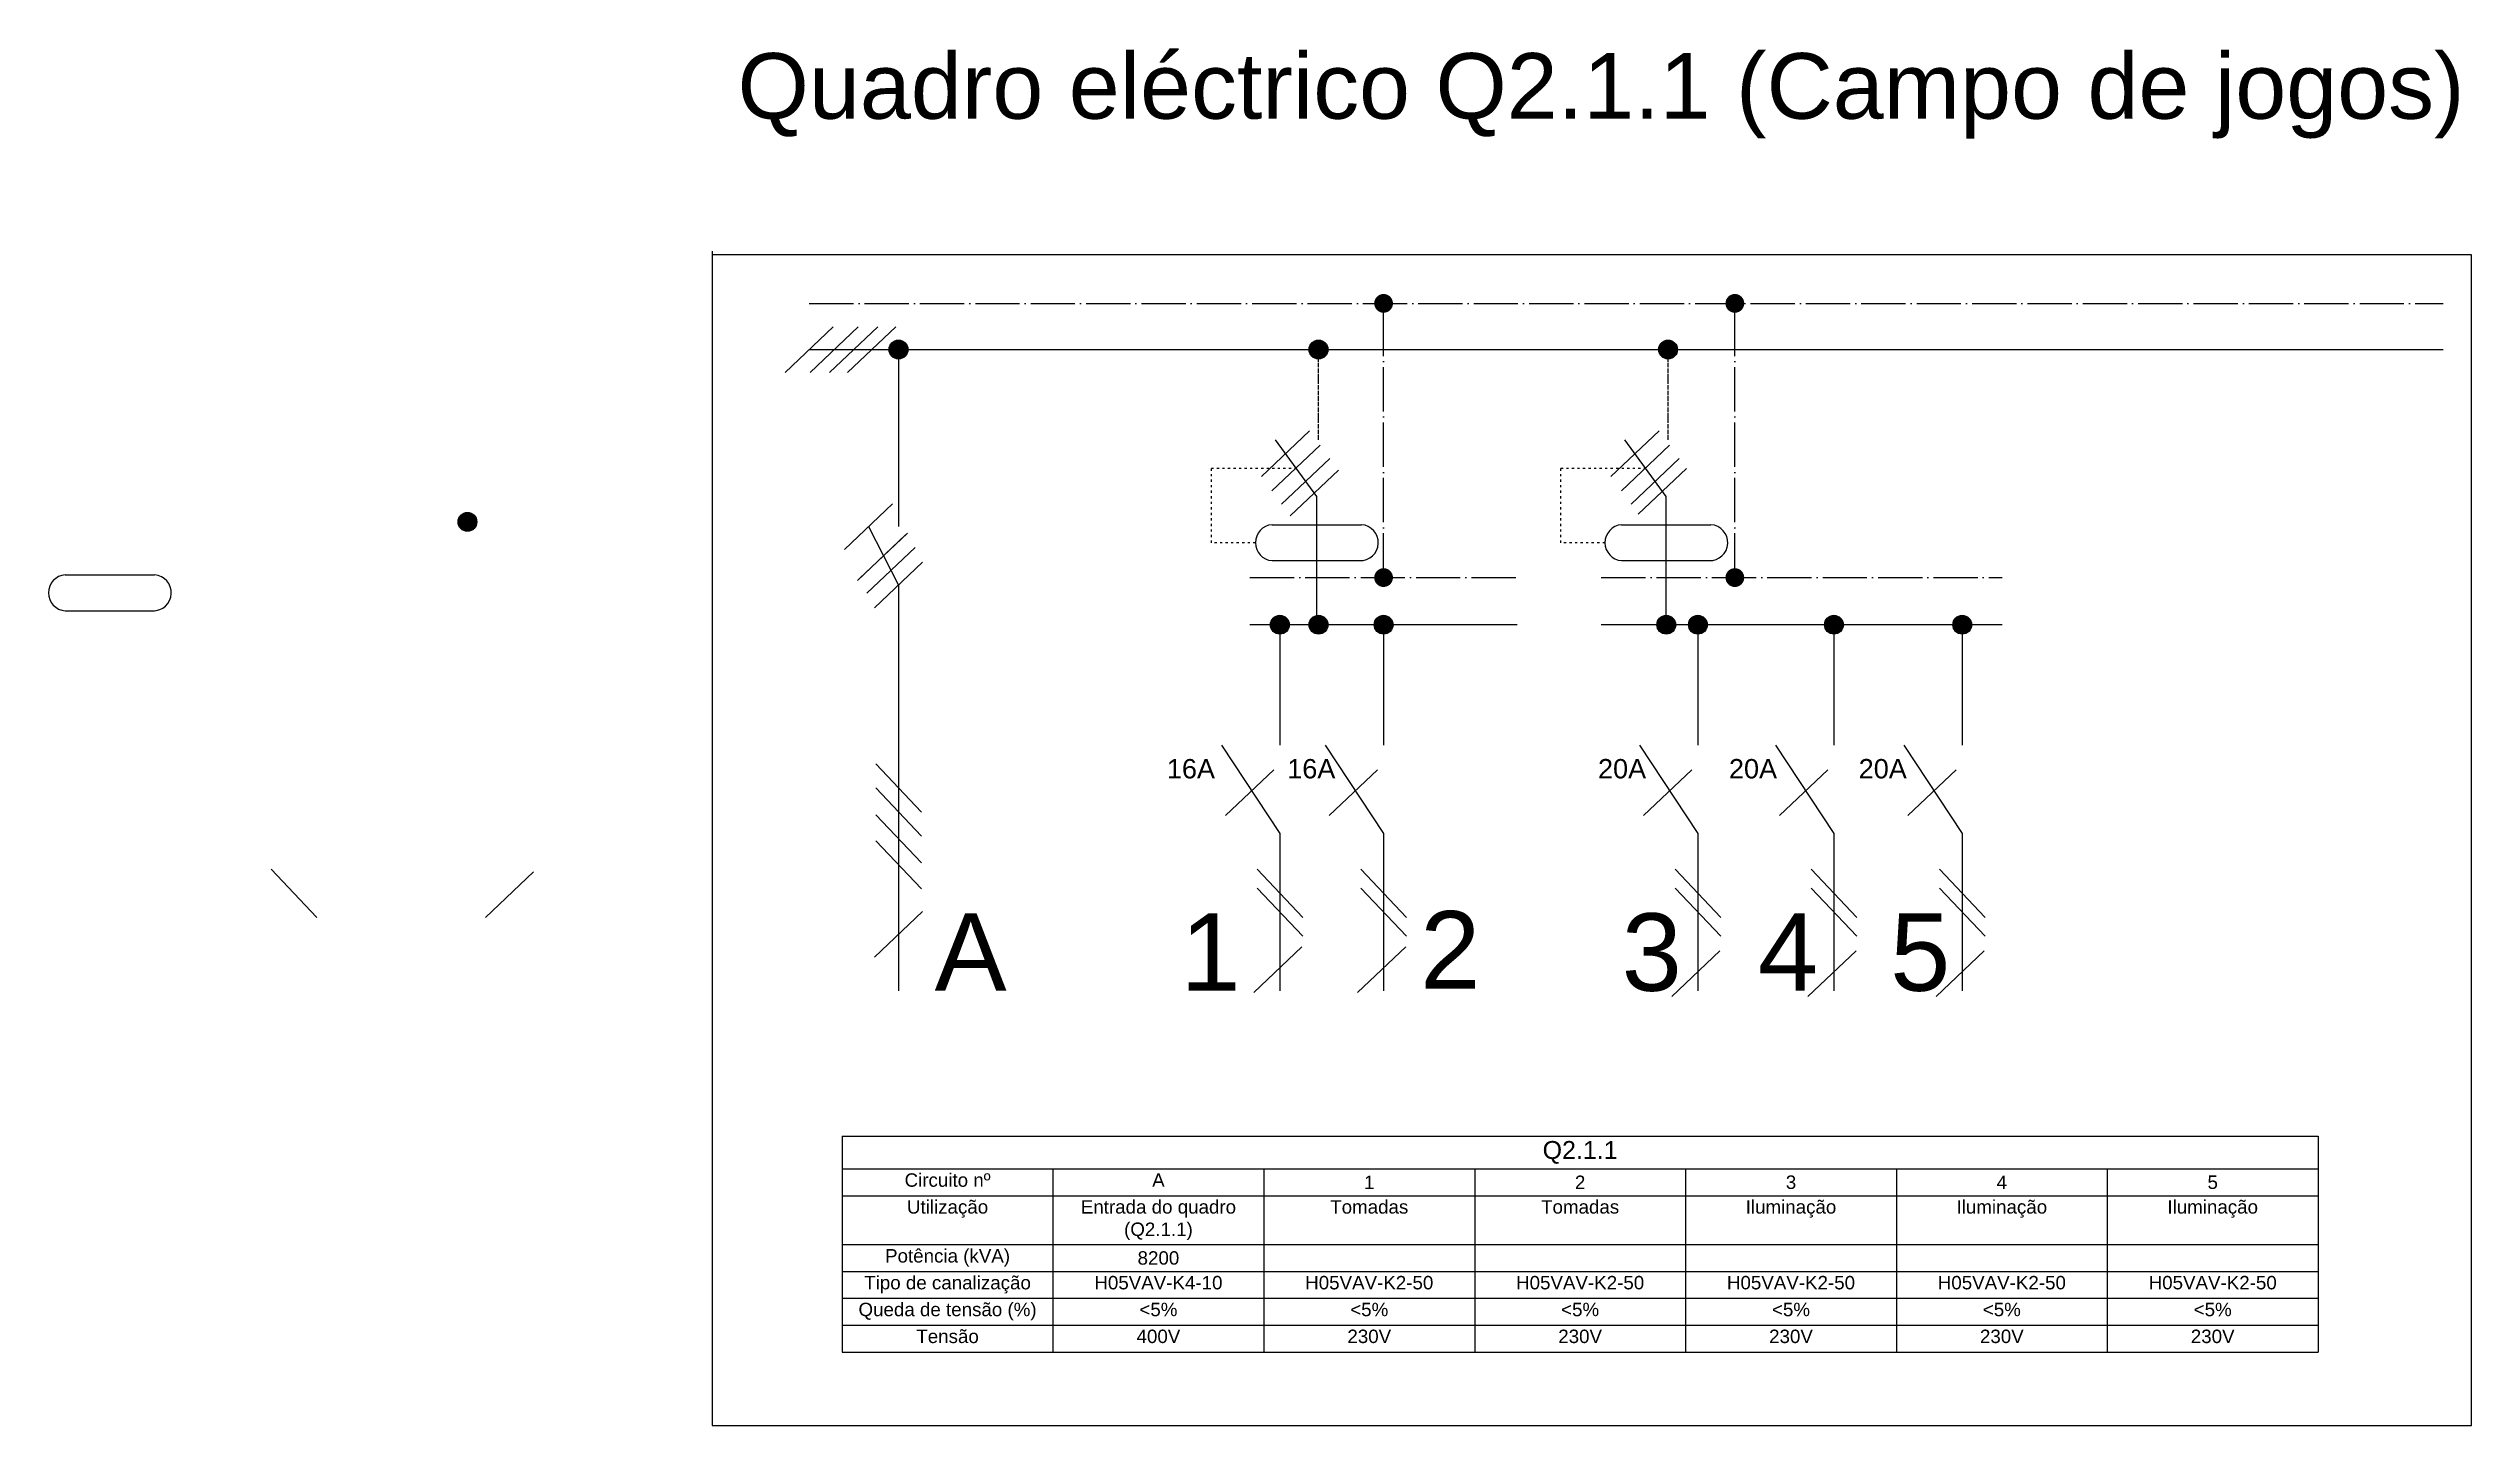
# Model space of a CAD drawing. Header units: millimetres. Extents: x 944 to 7512, y -683 to 3048.
import ezdxf

# ---------------------------------------------------------------- set-up
doc = ezdxf.new("R2010")
doc.units = ezdxf.units.MM
doc.linetypes.add('ACAD_ISO03W100', pattern=[30, 12, -18])
doc.linetypes.add('ACAD_ISO04W100', pattern=[30, 24, -3, 0, -3])
doc.styles.get("Standard").update_dxf_attribs({"font": 'arial.ttf'})

# ---------------------------------------------------------------- blocks, each defined once
blk = doc.blocks.new('*T1')
at = {"color": 0, "linetype": 'ByBlock', "lineweight": -2, "ltscale": 0.5, "transparency": 16777216}
for p, q in [((0, 0), (4001, 0)), ((0, 0), (0, -585.1)), ((4001, 0), (4001, -585.1)), ((0, -88.9), (4001, -88.9)), ((571.6, -88.9), (571.6, -585.1)), ((1143.1, -88.9), (1143.1, -585.1)), ((1714.7, -88.9), (1714.7, -585.1)), ((2286.3, -88.9), (2286.3, -585.1)), ((2857.8, -88.9), (2857.8, -585.1)), ((3429.4, -88.9), (3429.4, -585.1)), ((0, -161.6), (4001, -161.6)), ((0, -294.2), (4001, -294.2)), ((0, -366.9), (4001, -366.9)), ((0, -439.6), (4001, -439.6)), ((0, -512.4), (4001, -512.4)), ((0, -585.1), (4001, -585.1))]:
    blk.add_line(p, q, dxfattribs=at)
at = {"color": 0, "ltscale": 0.5, "transparency": 16777216}
for s, insert, char_height, width, attachment_point in [('Q2.1.1', (2000.5, -44.4), 48.49, 3976.743, 5), ('Circuito nº', (285.8, -101), 36.364, 547.327, 2), ('A', (857.4, -101), 36.4, 547.327, 2), ('1', (1428.9, -125.3), 36.4, 547.327, 5), ('2', (2000.5, -125.3), 36.4, 547.327, 5), ('3', (2572.1, -125.3), 36.4, 547.327, 5), ('4', (3143.6, -125.3), 36.4, 547.327, 5), ('5', (3715.2, -125.3), 36.4, 547.327, 5), ('Utilização', (285.8, -173.7), 36.36, 547.327, 2), ('Entrada do quadro (Q2.1.1)', (857.4, -173.7), 36.364, 547.327, 2), ('Tomadas', (1428.9, -173.7), 36.36, 547.327, 2), ('Tomadas', (2000.5, -173.7), 36.36, 547.327, 2), ('Iluminação', (2572.1, -173.7), 36.36, 547.327, 2), ('Iluminação', (3143.6, -173.7), 36.36, 547.327, 2), ('Iluminação', (3715.2, -173.7), 36.36, 547.327, 2), ('Potência (kVA)', (285.8, -306.3), 36.364, 547.327, 2), ('8200', (857.4, -330.5), 36.36, 547.327, 5), ('Tipo de canalização', (285.8, -379), 36.364, 547.327, 2), ('H05VAV-K4-10', (857.4, -379), 36.364, 547.327, 2), ('H05VAV-K2-50', (1428.9, -379), 36.364, 547.327, 2), ('H05VAV-K2-50', (2000.5, -379), 36.364, 547.327, 2), ('H05VAV-K2-50', (2572.1, -379), 36.364, 547.327, 2), ('H05VAV-K2-50', (3143.6, -379), 36.364, 547.327, 2), ('H05VAV-K2-50', (3715.2, -379), 36.364, 547.327, 2), ('Queda de tensão (%)', (285.8, -451.7), 36.364, 547.327, 2), ('<5%', (857.4, -451.7), 36.36, 547.327, 2), ('<5%', (1428.9, -451.7), 36.36, 547.327, 2), ('<5%', (2000.5, -451.7), 36.36, 547.327, 2), ('<5%', (2572.1, -451.7), 36.36, 547.327, 2), ('<5%', (3143.6, -451.7), 36.36, 547.327, 2), ('<5%', (3715.2, -451.7), 36.36, 547.327, 2), ('Tensão', (285.8, -524.5), 36.36, 547.327, 2), ('400V', (857.4, -524.5), 36.36, 547.327, 2), ('230V', (1428.9, -524.5), 36.36, 547.327, 2), ('230V', (2000.5, -524.5), 36.36, 547.327, 2), ('230V', (2572.1, -524.5), 36.36, 547.327, 2), ('230V', (3143.6, -524.5), 36.36, 547.327, 2), ('230V', (3715.2, -524.5), 36.36, 547.327, 2)]:
    blk.add_mtext(s, dxfattribs=dict(at, insert=insert, char_height=char_height, width=width, attachment_point=attachment_point))

msp = doc.modelspace()

# ---------------------------------------------------------------- hatches: boundary and pattern name
at = {"linetype": 'ACAD_ISO04W100', "ltscale": 0.5}
h = msp.add_hatch(color=1, dxfattribs=at)
h.dxf.hatch_style = 1
h.paths.add_polyline_path([(4537.9, 2357.2, 1), (4588.8, 2357.2, 1)])
h = msp.add_hatch(color=1, dxfattribs=at)
h.dxf.hatch_style = 1
h.paths.add_polyline_path([(5490, 2357.2, 1), (5541, 2357.2, 1)])
h = msp.add_hatch(color=1, dxfattribs=at)
h.dxf.hatch_style = 1
h.paths.add_polyline_path([(3223, 2232.1, 1), (3274, 2232.1, 1)])
h = msp.add_hatch(color=1, dxfattribs=at)
h.dxf.hatch_style = 1
h.paths.add_polyline_path([(4361.5, 2232.1, 1), (4412.5, 2232.1, 1)])
h = msp.add_hatch(color=1, dxfattribs=at)
h.dxf.hatch_style = 1
h.paths.add_polyline_path([(5308.8, 2232.1, 1), (5359.8, 2232.1, 1)])
h = msp.add_hatch(color=1, dxfattribs=at)
h.dxf.hatch_style = 1
h.paths.add_polyline_path([(2054.4, 1765.2, 1), (2105.4, 1765.2, 1)])
h = msp.add_hatch(color=1, dxfattribs=at)
h.dxf.hatch_style = 1
h.paths.add_polyline_path([(4537.9, 1614.2, 1), (4588.8, 1614.2, 1)])
h = msp.add_hatch(color=1, dxfattribs=at)
h.dxf.hatch_style = 1
h.paths.add_polyline_path([(5490, 1614.2, 1), (5541, 1614.2, 1)])
h = msp.add_hatch(color=1, dxfattribs=at)
h.dxf.hatch_style = 1
h.paths.add_polyline_path([(4256.7, 1486.6, 1), (4307.7, 1486.6, 1)])
at = {"linetype": 'Continuous', "ltscale": 0.5}
h = msp.add_hatch(color=1, dxfattribs=at)
h.dxf.hatch_style = 1
h.paths.add_polyline_path([(4361.5, 1486.6, 1), (4412.5, 1486.6, 1)])
h = msp.add_hatch(color=1, dxfattribs=at)
h.dxf.hatch_style = 1
h.paths.add_polyline_path([(4537.9, 1486.6, 1), (4588.8, 1486.6, 1)])
h = msp.add_hatch(color=1, dxfattribs=at)
h.dxf.hatch_style = 1
h.paths.add_polyline_path([(5304.1, 1486.6, 1), (5355.1, 1486.6, 1)])
h = msp.add_hatch(color=1, dxfattribs=at)
h.dxf.hatch_style = 1
h.paths.add_polyline_path([(5440.8, 1486.6, 1), (5389.8, 1486.6, 1)])
h = msp.add_hatch(color=1, dxfattribs=at)
h.dxf.hatch_style = 1
h.paths.add_polyline_path([(5809.6, 1486.6, 1), (5758.6, 1486.6, 1)])
h = msp.add_hatch(color=1, dxfattribs=at)
h.dxf.hatch_style = 1
h.paths.add_polyline_path([(6157.4, 1486.6, 1), (6106.4, 1486.6, 1)])

# ---------------------------------------------------------------- linework, layer by layer
for p, q in [((2743.1, 2498.9), (2743.1, -683.3)), ((7512.4, 2489.1), (2743.1, 2489.1)), ((7512.4, -683.3), (7512.4, 2489.1)), ((2743.1, -683.3), (7512.4, -683.3))]:
    msp.add_line(p, q)
at = {"color": 3, "linetype": 'ACAD_ISO04W100', "ltscale": 5}
for p, q in [((3006.4, 2357.2), (7435.6, 2357.2)), ((4201, 1614.2), (4925.7, 1614.2)), ((5153.2, 1614.2), (6240.1, 1614.2))]:
    msp.add_line(p, q, dxfattribs=at)
at = {"color": 1, "linetype": 'ACAD_ISO04W100', "ltscale": 5}
for p, q in [((4563.4, 1614.2), (4563.4, 2357.2)), ((5515.5, 1614.2), (5515.5, 2357.2))]:
    msp.add_line(p, q, dxfattribs=at)
at = {"color": 2, "ltscale": 0.5}
for p, q in [((2941.1, 2170.2), (3071.7, 2293.9)), ((3008.7, 2170.2), (3139.3, 2293.9)), ((3061.8, 2170.2), (3192.4, 2293.9)), ((3110.4, 2170.2), (3241.1, 2293.9)), ((4362.8, 2011.8), (4232.1, 1888.2)), ((4391.4, 1972.6), (4260.7, 1849)), ((5310.1, 2011.8), (5179.5, 1888.2)), ((5338.7, 1972.6), (5208.1, 1849)), ((4417.2, 1937.1), (4286.6, 1813.5)), ((4440.7, 1904.9), (4310.1, 1781.3)), ((5364.6, 1937.1), (5234, 1813.5)), ((5384.4, 1909.9), (5253.8, 1786.3)), ((3101.9, 1690.4), (3232.6, 1814)), ((3267.8, 1729.7), (3137.1, 1606.1)), ((3142.6, 1611.3), (3273.2, 1734.9)), ((3162.7, 1572.1), (3293.3, 1695.8)), ((3183.2, 1532.2), (3313.9, 1655.8)), ((989.3, 1621.6), (1231.7, 1621.6)), ((989.3, 1524.3), (1231.7, 1524.3)), ((3310.4, 978.9), (3186.7, 1109.6)), ((4265.5, 1093), (4134.8, 969.4)), ((4546.7, 1093), (4416, 969.4)), ((5398.6, 1093), (5267.9, 969.4)), ((5767.4, 1093), (5636.7, 969.4)), ((6115.2, 1093), (5984.5, 969.4)), ((3310.4, 913.6), (3186.7, 1044.3)), ((3310.4, 841), (3186.7, 971.6)), ((3310.4, 770.6), (3186.7, 901.2)), ((1671.6, 693.3), (1548, 824)), ((2128.6, 693.3), (2259.2, 816.9)), ((4344, 693.3), (4220.4, 824)), ((4625.2, 693.3), (4501.5, 824)), ((5477.1, 693.3), (5353.5, 824)), ((5845.9, 693.3), (5722.2, 824)), ((6193.7, 693.3), (6070, 824)), ((4344, 642.2), (4220.4, 772.9)), ((4625.2, 642.2), (4501.5, 772.9)), ((5477.1, 642.2), (5353.5, 772.9)), ((5845.9, 642.2), (5722.2, 772.9)), ((6193.7, 642.2), (6070, 772.9)), ((3183.2, 586), (3313.9, 709.6)), ((4342.1, 613.6), (4211.4, 489.9)), ((4623.2, 613.6), (4492.6, 489.9)), ((5475.2, 603.3), (5344.5, 479.6)), ((5843.9, 603.3), (5713.3, 479.6)), ((6191.7, 603.3), (6061.1, 479.6))]:
    msp.add_line(p, q, dxfattribs=at)
at = {"color": 4, "linetype": 'Continuous', "ltscale": 5}
msp.add_line((3006.4, 2232.1), (7435.6, 2232.1), dxfattribs=at)
at = {"color": 1, "linetype": 'Continuous', "ltscale": 0.5}
for p, q in [((3248.5, 2232.1), (3248.5, 1752.2)), ((4382.2, 1486.6), (4382.2, 1833.7)), ((5329.6, 1486.6), (5329.6, 1833.7)), ((3167.3, 1752.2), (3248.5, 1594)), ((3248.5, 1594), (3248.5, 494.6)), ((4282.2, 1486.6), (4282.2, 1160.1)), ((4563.4, 1486.6), (4563.4, 1160.1)), ((5415.3, 1486.6), (5415.3, 1160.1)), ((5784.1, 1486.6), (5784.1, 1160.1)), ((6131.9, 1486.6), (6131.9, 1160.1)), ((4123.9, 1160.1), (4282.2, 920.5)), ((4405.1, 1160.1), (4563.4, 920.5)), ((5257, 1160.1), (5415.3, 920.5)), ((5625.8, 1160.1), (5784.1, 920.5)), ((5973.6, 1160.1), (6131.9, 920.5)), ((4282.2, 920.5), (4282.2, 494.6)), ((4563.4, 920.5), (4563.4, 494.6)), ((5415.3, 920.5), (5415.3, 494.6)), ((5784.1, 920.5), (5784.1, 494.6)), ((6131.9, 920.5), (6131.9, 494.6))]:
    msp.add_line(p, q, dxfattribs=at)
at = {"color": 1, "linetype": 'ACAD_ISO04W100', "ltscale": 0.5}
for p, q in [((4387, 1987.8), (4387, 2232.1)), ((5334.3, 1987.8), (5334.3, 2232.1))]:
    msp.add_line(p, q, dxfattribs=at)
at = {"color": 1, "ltscale": 0.5}
for p, q in [((4382.2, 1833.7), (4269.9, 1987.8)), ((5329.6, 1833.7), (5217.3, 1987.8)), ((4261, 1757.5), (4503.4, 1757.5)), ((5208.3, 1757.5), (5450.8, 1757.5)), ((4261, 1660.2), (4503.4, 1660.2)), ((5208.3, 1660.2), (5450.8, 1660.2))]:
    msp.add_line(p, q, dxfattribs=at)
at = {"color": 1, "linetype": 'ACAD_ISO03W100', "ltscale": 0.5}
for p, q in [((4096.5, 1708.8), (4096.5, 1910.8)), ((4096.5, 1910.8), (4326.1, 1910.8)), ((5043.8, 1708.8), (5043.8, 1910.8)), ((5043.8, 1910.8), (5273.4, 1910.8)), ((4215.9, 1708.8), (4096.5, 1708.8)), ((5163.3, 1708.8), (5043.8, 1708.8))]:
    msp.add_line(p, q, dxfattribs=at)
at = {"color": 4, "linetype": 'Continuous'}
for p, q in [((4563.4, 1486.6), (4201, 1486.6)), ((4925.7, 1486.6), (4563.4, 1486.6)), ((5515.5, 1486.6), (5153.2, 1486.6)), ((5877.8, 1486.6), (5515.5, 1486.6)), ((6240.1, 1486.6), (5877.8, 1486.6))]:
    msp.add_line(p, q, dxfattribs=at)
at = {"color": 1, "ltscale": 0.5}
for centre in [(3248.5, 2232.1), (4387, 2232.1), (5334.3, 2232.1), (2079.9, 1765.2), (4282.2, 1486.6)]:
    msp.add_circle(centre, 25.5, dxfattribs=at)
at = {"color": 1, "linetype": 'Continuous', "ltscale": 0.5}
for centre in [(4387, 1486.6), (4563.4, 1486.6), (5329.6, 1486.6), (5415.3, 1486.6), (5784.1, 1486.6), (6131.9, 1486.6)]:
    msp.add_circle(centre, 25.5, dxfattribs=at)
at = {"color": 1, "ltscale": 0.5}
for centre, radius, start, end in [((4264.7, 1708.8), 48.8, 94.37013, 265.62987), ((4500.3, 1708.9), 48.7, 267.9334, 86.30006), ((5212.1, 1708.8), 48.8, 94.37013, 265.62987), ((5447.6, 1708.9), 48.7, 267.9334, 86.30006)]:
    msp.add_arc(centre, radius, start, end, dxfattribs=at)
at = {"color": 2, "ltscale": 0.5}
for centre, radius, start, end in [((993, 1572.9), 48.8, 94.37013, 265.62987), ((1228.6, 1573), 48.7, 267.9334, 86.30006)]:
    msp.add_arc(centre, radius, start, end, dxfattribs=at)

# ---------------------------------------------------------------- block references
msp.add_blockref('*T1', (3095.6, 101))

# ---------------------------------------------------------------- texts
for s, height, p in [('Quadro eléctrico Q2.1.1 (Campo de jogos)', 177.852, (2812.3, 2857.5)), ('16A', 52.47, (3975.9, 1070.1)), ('16A', 52.47, (4302.2, 1070.1)), ('20A', 52.47, (5144.6, 1070.1)), ('20A', 52.47, (5499.5, 1070.1)), ('20A', 52.47, (5851.2, 1070.1)), ('A', 209.9, (3346.1, 494.6)), ('1', 209.9, (4012.8, 494.6)), ('2', 209.9, (4662.4, 500.7)), ('3', 209.9, (5208.8, 494.6)), ('4', 209.9, (5578.2, 494.6)), ('5', 209.9, (5936.5, 494.6))]:
    msp.add_text(s, height=height).set_placement(p)

doc.saveas('drawing.dxf')
